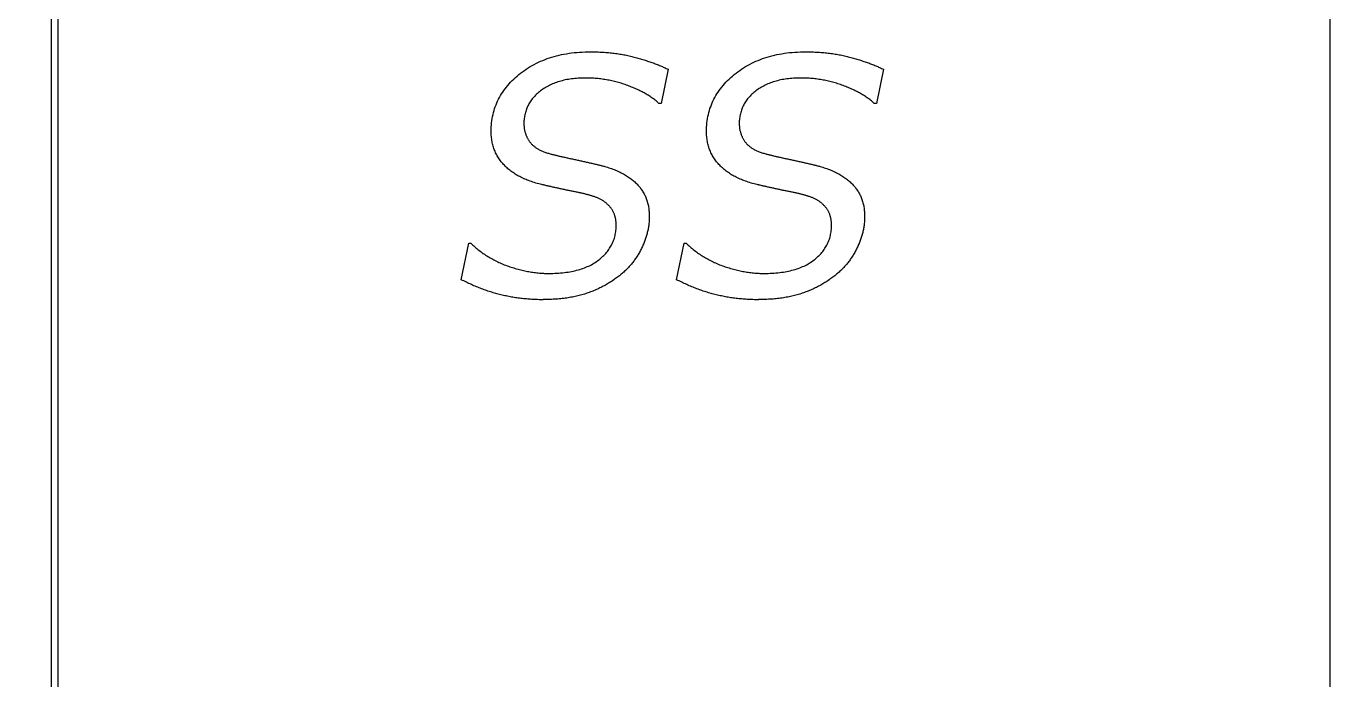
# Model space of a CAD drawing. Extents: x 0.1 to 5.4, y -0.8 to 9.9.
# Drawn here: x 2.662 to 5.37, y 0.607 to 1.964 of the extents above; entities that cross this region are included whole.
import ezdxf

# ---------------------------------------------------------------- set-up
doc = ezdxf.new("R2010")
doc.units = 0
doc.layers.add('CAPA_1', color=7, linetype='CONTINUOUS')

msp = doc.modelspace()

# ---------------------------------------------------------------- linework, layer by layer
at = {"layer": 'CAPA_1', "color": 7}
for points in [[(0.0738, 9.9262), (2.728, 9.9262), (2.728, 0.0738), (0.0738, 0.0738)], [(2.7154, 9.1023), (5.3695, 9.1023), (5.3695, -0.7501), (2.7154, -0.7501)]]:
    msp.add_lwpolyline(points, close=True, dxfattribs=at)
for points in [[(3.6855, 1.8633), (3.6893, 1.8663), (3.6931, 1.8692), (3.697, 1.872), (3.701, 1.8747), (3.7051, 1.8774), (3.7092, 1.8799), (3.7134, 1.8823), (3.7176, 1.8846), (3.7219, 1.8868), (3.7263, 1.8889), (3.7308, 1.8909), (3.7353, 1.8929), (3.7399, 1.8947), (3.7446, 1.8964), (3.7493, 1.898), (3.7541, 1.8996), (3.759, 1.901), (3.764, 1.9023), (3.769, 1.9035), (3.7741, 1.9047), (3.7792, 1.9057), (3.7845, 1.9066), (3.7898, 1.9075), (3.7951, 1.9082), (3.8006, 1.9089), (3.8061, 1.9094), (3.8117, 1.9098), (3.8173, 1.9102), (3.823, 1.9104), (3.8288, 1.9106), (3.8347, 1.9106)], [(3.8347, 1.9106), (3.8379, 1.9106), (3.8411, 1.9106), (3.8442, 1.9105), (3.8474, 1.9104), (3.8505, 1.9103), (3.8536, 1.9102), (3.8567, 1.9101), (3.8598, 1.9099), (3.8628, 1.9097), (3.8659, 1.9095), (3.8689, 1.9092), (3.8719, 1.909), (3.8748, 1.9087), (3.8778, 1.9084), (3.8807, 1.908), (3.8836, 1.9077), (3.8865, 1.9073), (3.8894, 1.9069), (3.8923, 1.9065), (3.8951, 1.906), (3.8979, 1.9056), (3.9007, 1.9051), (3.9035, 1.9046), (3.9063, 1.904), (3.909, 1.9035), (3.9117, 1.9029), (3.9144, 1.9023), (3.9171, 1.9016), (3.9198, 1.901), (3.9224, 1.9003), (3.9251, 1.8996)], [(3.9251, 1.8996), (3.9277, 1.8989), (3.9303, 1.8982), (3.9329, 1.8975), (3.9354, 1.8968), (3.9379, 1.8961), (3.9405, 1.8953), (3.9429, 1.8946), (3.9454, 1.8938), (3.9478, 1.8931), (3.9502, 1.8923), (3.9526, 1.8915), (3.955, 1.8908), (3.9573, 1.89), (3.9596, 1.8892), (3.9619, 1.8884), (3.9642, 1.8875), (3.9664, 1.8867), (3.9687, 1.8859), (3.9708, 1.885), (3.973, 1.8842), (3.9752, 1.8833), (3.9773, 1.8825), (3.9794, 1.8816), (3.9815, 1.8807), (3.9835, 1.8798), (3.9855, 1.8789), (3.9875, 1.878), (3.9895, 1.8771), (3.9915, 1.8761), (3.9934, 1.8752), (3.9953, 1.8743)], [(4.1326, 1.8633), (4.1364, 1.8663), (4.1402, 1.8692), (4.1441, 1.872), (4.1481, 1.8747), (4.1522, 1.8774), (4.1563, 1.8799), (4.1605, 1.8823), (4.1647, 1.8846), (4.169, 1.8868), (4.1734, 1.8889), (4.1779, 1.8909), (4.1824, 1.8929), (4.187, 1.8947), (4.1917, 1.8964), (4.1964, 1.898), (4.2012, 1.8996), (4.2061, 1.901), (4.2111, 1.9023), (4.2161, 1.9035), (4.2212, 1.9047), (4.2263, 1.9057), (4.2316, 1.9066), (4.2369, 1.9075), (4.2422, 1.9082), (4.2477, 1.9089), (4.2532, 1.9094), (4.2588, 1.9098), (4.2644, 1.9102), (4.2701, 1.9104), (4.2759, 1.9106), (4.2818, 1.9106)], [(4.2818, 1.9106), (4.285, 1.9106), (4.2882, 1.9106), (4.2913, 1.9105), (4.2945, 1.9104), (4.2976, 1.9103), (4.3007, 1.9102), (4.3038, 1.9101), (4.3069, 1.9099), (4.3099, 1.9097), (4.313, 1.9095), (4.316, 1.9092), (4.319, 1.909), (4.3219, 1.9087), (4.3249, 1.9084), (4.3278, 1.908), (4.3307, 1.9077), (4.3336, 1.9073), (4.3365, 1.9069), (4.3394, 1.9065), (4.3422, 1.906), (4.345, 1.9056), (4.3478, 1.9051), (4.3506, 1.9046), (4.3534, 1.904), (4.3561, 1.9035), (4.3588, 1.9029), (4.3615, 1.9023), (4.3642, 1.9016), (4.3669, 1.901), (4.3695, 1.9003), (4.3722, 1.8996)], [(4.3722, 1.8996), (4.3748, 1.8989), (4.3774, 1.8982), (4.38, 1.8975), (4.3825, 1.8968), (4.385, 1.8961), (4.3876, 1.8953), (4.39, 1.8946), (4.3925, 1.8938), (4.3949, 1.8931), (4.3973, 1.8923), (4.3997, 1.8915), (4.4021, 1.8908), (4.4044, 1.89), (4.4067, 1.8892), (4.409, 1.8884), (4.4113, 1.8875), (4.4135, 1.8867), (4.4158, 1.8859), (4.4179, 1.885), (4.4201, 1.8842), (4.4223, 1.8833), (4.4244, 1.8825), (4.4265, 1.8816), (4.4286, 1.8807), (4.4306, 1.8798), (4.4326, 1.8789), (4.4346, 1.878), (4.4366, 1.8771), (4.4386, 1.8761), (4.4405, 1.8752), (4.4424, 1.8743)], [(3.9953, 1.8743), (3.9809, 1.8033), (3.9765, 1.8033)], [(4.4424, 1.8743), (4.428, 1.8033), (4.4236, 1.8033)], [(3.6281, 1.7453), (3.6281, 1.7499), (3.6283, 1.7544), (3.6286, 1.7589), (3.629, 1.7633), (3.6296, 1.7676), (3.6302, 1.7719), (3.631, 1.7762), (3.6319, 1.7804), (3.6329, 1.7845), (3.634, 1.7886), (3.6353, 1.7927), (3.6367, 1.7967), (3.6382, 1.8007), (3.6398, 1.8046), (3.6415, 1.8084), (3.6434, 1.8122), (3.6453, 1.816), (3.6474, 1.8197), (3.6497, 1.8234), (3.652, 1.827), (3.6544, 1.8305), (3.657, 1.834), (3.6597, 1.8375), (3.6625, 1.8409), (3.6654, 1.8442), (3.6685, 1.8475), (3.6717, 1.8508), (3.675, 1.854), (3.6784, 1.8572), (3.6819, 1.8603), (3.6855, 1.8633)], [(3.8235, 1.8562), (3.8198, 1.8561), (3.8161, 1.8561), (3.8125, 1.8559), (3.8089, 1.8557), (3.8054, 1.8555), (3.8019, 1.8552), (3.7984, 1.8548), (3.7951, 1.8544), (3.7917, 1.8539), (3.7884, 1.8534), (3.7852, 1.8528), (3.782, 1.8522), (3.7789, 1.8515), (3.7758, 1.8507), (3.7727, 1.8499), (3.7697, 1.8491), (3.7668, 1.8482), (3.7639, 1.8472), (3.761, 1.8462), (3.7582, 1.8451), (3.7555, 1.8439), (3.7527, 1.8427), (3.7501, 1.8415), (3.7475, 1.8402), (3.7449, 1.8388), (3.7424, 1.8374), (3.7399, 1.8359), (3.7375, 1.8344), (3.7352, 1.8328), (3.7328, 1.8312), (3.7306, 1.8295)], [(3.9116, 1.8405), (3.9089, 1.8415), (3.9062, 1.8425), (3.9035, 1.8434), (3.9008, 1.8443), (3.898, 1.8452), (3.8953, 1.846), (3.8925, 1.8468), (3.8898, 1.8476), (3.887, 1.8483), (3.8842, 1.849), (3.8814, 1.8497), (3.8786, 1.8503), (3.8758, 1.8509), (3.8729, 1.8515), (3.8701, 1.852), (3.8673, 1.8525), (3.8644, 1.853), (3.8616, 1.8534), (3.8587, 1.8538), (3.8558, 1.8542), (3.8529, 1.8545), (3.85, 1.8549), (3.8471, 1.8551), (3.8442, 1.8554), (3.8413, 1.8556), (3.8383, 1.8558), (3.8354, 1.8559), (3.8324, 1.856), (3.8295, 1.8561), (3.8265, 1.8562), (3.8235, 1.8562)], [(4.0752, 1.7453), (4.0752, 1.7499), (4.0754, 1.7544), (4.0757, 1.7589), (4.0761, 1.7633), (4.0767, 1.7676), (4.0773, 1.7719), (4.0781, 1.7762), (4.079, 1.7804), (4.08, 1.7845), (4.0811, 1.7886), (4.0824, 1.7927), (4.0838, 1.7967), (4.0853, 1.8007), (4.0869, 1.8046), (4.0886, 1.8084), (4.0905, 1.8122), (4.0924, 1.816), (4.0945, 1.8197), (4.0968, 1.8234), (4.0991, 1.827), (4.1015, 1.8305), (4.1041, 1.834), (4.1068, 1.8375), (4.1096, 1.8409), (4.1125, 1.8442), (4.1156, 1.8475), (4.1188, 1.8508), (4.1221, 1.854), (4.1255, 1.8572), (4.129, 1.8603), (4.1326, 1.8633)], [(4.2706, 1.8562), (4.2669, 1.8561), (4.2632, 1.8561), (4.2596, 1.8559), (4.256, 1.8557), (4.2525, 1.8555), (4.249, 1.8552), (4.2455, 1.8548), (4.2422, 1.8544), (4.2388, 1.8539), (4.2355, 1.8534), (4.2323, 1.8528), (4.2291, 1.8522), (4.226, 1.8515), (4.2229, 1.8507), (4.2198, 1.8499), (4.2168, 1.8491), (4.2139, 1.8482), (4.211, 1.8472), (4.2081, 1.8462), (4.2053, 1.8451), (4.2026, 1.8439), (4.1998, 1.8427), (4.1972, 1.8415), (4.1946, 1.8402), (4.192, 1.8388), (4.1895, 1.8374), (4.187, 1.8359), (4.1846, 1.8344), (4.1823, 1.8328), (4.1799, 1.8312), (4.1777, 1.8295)], [(4.3587, 1.8405), (4.356, 1.8415), (4.3533, 1.8425), (4.3506, 1.8434), (4.3479, 1.8443), (4.3451, 1.8452), (4.3424, 1.846), (4.3396, 1.8468), (4.3369, 1.8476), (4.3341, 1.8483), (4.3313, 1.849), (4.3285, 1.8497), (4.3257, 1.8503), (4.3229, 1.8509), (4.32, 1.8515), (4.3172, 1.852), (4.3144, 1.8525), (4.3115, 1.853), (4.3087, 1.8534), (4.3058, 1.8538), (4.3029, 1.8542), (4.3, 1.8545), (4.2971, 1.8549), (4.2942, 1.8551), (4.2913, 1.8554), (4.2884, 1.8556), (4.2854, 1.8558), (4.2825, 1.8559), (4.2795, 1.856), (4.2766, 1.8561), (4.2736, 1.8562), (4.2706, 1.8562)], [(3.7306, 1.8295), (3.7284, 1.8278), (3.7263, 1.826), (3.7242, 1.8242), (3.7222, 1.8224), (3.7203, 1.8205), (3.7185, 1.8187), (3.7167, 1.8167), (3.7151, 1.8148), (3.7134, 1.8128), (3.7119, 1.8108), (3.7104, 1.8088), (3.709, 1.8067), (3.7077, 1.8046), (3.7064, 1.8025), (3.7053, 1.8004), (3.7042, 1.7982), (3.7031, 1.796), (3.7021, 1.7937), (3.7012, 1.7915), (3.7004, 1.7892), (3.6997, 1.7868), (3.699, 1.7845), (3.6984, 1.7821), (3.6978, 1.7797), (3.6974, 1.7772), (3.697, 1.7747), (3.6967, 1.7722), (3.6964, 1.7697), (3.6962, 1.7671), (3.6961, 1.7645), (3.6961, 1.7619)], [(3.9765, 1.8033), (3.975, 1.8046), (3.9735, 1.806), (3.9719, 1.8074), (3.9703, 1.8087), (3.9687, 1.8101), (3.967, 1.8114), (3.9652, 1.8127), (3.9635, 1.814), (3.9617, 1.8153), (3.9598, 1.8166), (3.9579, 1.8179), (3.956, 1.8191), (3.954, 1.8204), (3.952, 1.8216), (3.95, 1.8228), (3.9479, 1.824), (3.9457, 1.8252), (3.9436, 1.8264), (3.9414, 1.8275), (3.9391, 1.8287), (3.9368, 1.8298), (3.9345, 1.831), (3.9321, 1.8321), (3.9297, 1.8332), (3.9272, 1.8343), (3.9247, 1.8353), (3.9222, 1.8364), (3.9196, 1.8375), (3.917, 1.8385), (3.9143, 1.8395), (3.9116, 1.8405)], [(4.1777, 1.8295), (4.1755, 1.8278), (4.1734, 1.826), (4.1713, 1.8242), (4.1693, 1.8224), (4.1674, 1.8205), (4.1656, 1.8187), (4.1638, 1.8167), (4.1622, 1.8148), (4.1605, 1.8128), (4.159, 1.8108), (4.1575, 1.8088), (4.1561, 1.8067), (4.1548, 1.8046), (4.1535, 1.8025), (4.1524, 1.8004), (4.1513, 1.7982), (4.1502, 1.796), (4.1492, 1.7937), (4.1483, 1.7915), (4.1475, 1.7892), (4.1468, 1.7868), (4.1461, 1.7845), (4.1455, 1.7821), (4.1449, 1.7797), (4.1445, 1.7772), (4.1441, 1.7747), (4.1438, 1.7722), (4.1435, 1.7697), (4.1433, 1.7671), (4.1432, 1.7645), (4.1432, 1.7619)], [(4.4236, 1.8033), (4.4221, 1.8046), (4.4206, 1.806), (4.419, 1.8074), (4.4174, 1.8087), (4.4157, 1.8101), (4.4141, 1.8114), (4.4123, 1.8127), (4.4106, 1.814), (4.4088, 1.8153), (4.4069, 1.8166), (4.405, 1.8179), (4.4031, 1.8191), (4.4011, 1.8204), (4.3991, 1.8216), (4.3971, 1.8228), (4.395, 1.824), (4.3928, 1.8252), (4.3907, 1.8264), (4.3885, 1.8275), (4.3862, 1.8287), (4.3839, 1.8298), (4.3816, 1.831), (4.3792, 1.8321), (4.3768, 1.8332), (4.3743, 1.8343), (4.3718, 1.8353), (4.3693, 1.8364), (4.3667, 1.8375), (4.3641, 1.8385), (4.3614, 1.8395), (4.3587, 1.8405)], [(3.6961, 1.7619), (3.6961, 1.7605), (3.6961, 1.7591), (3.6962, 1.7577), (3.6963, 1.7563), (3.6964, 1.7549), (3.6965, 1.7536), (3.6967, 1.7522), (3.6969, 1.7509), (3.6971, 1.7496), (3.6974, 1.7483), (3.6976, 1.747), (3.6979, 1.7457), (3.6983, 1.7444), (3.6986, 1.7431), (3.699, 1.7419), (3.6994, 1.7406), (3.6998, 1.7394), (3.7003, 1.7382), (3.7008, 1.737), (3.7013, 1.7357), (3.7018, 1.7346), (3.7023, 1.7334), (3.7029, 1.7322), (3.7035, 1.7311), (3.7042, 1.7299), (3.7048, 1.7288), (3.7055, 1.7276), (3.7062, 1.7265), (3.707, 1.7254), (3.7077, 1.7243), (3.7085, 1.7233)], [(4.1432, 1.7619), (4.1432, 1.7605), (4.1432, 1.7591), (4.1433, 1.7577), (4.1434, 1.7563), (4.1435, 1.7549), (4.1436, 1.7536), (4.1438, 1.7522), (4.144, 1.7509), (4.1442, 1.7496), (4.1445, 1.7483), (4.1447, 1.747), (4.145, 1.7457), (4.1454, 1.7444), (4.1457, 1.7431), (4.1461, 1.7419), (4.1465, 1.7406), (4.1469, 1.7394), (4.1474, 1.7382), (4.1479, 1.737), (4.1484, 1.7357), (4.1489, 1.7346), (4.1494, 1.7334), (4.15, 1.7322), (4.1506, 1.7311), (4.1513, 1.7299), (4.1519, 1.7288), (4.1526, 1.7276), (4.1533, 1.7265), (4.1541, 1.7254), (4.1548, 1.7243), (4.1556, 1.7233)], [(3.6555, 1.6751), (3.6538, 1.6769), (3.6521, 1.6788), (3.6505, 1.6807), (3.6489, 1.6826), (3.6474, 1.6845), (3.6459, 1.6865), (3.6445, 1.6885), (3.6432, 1.6906), (3.6419, 1.6926), (3.6407, 1.6947), (3.6395, 1.6969), (3.6384, 1.699), (3.6373, 1.7012), (3.6363, 1.7034), (3.6354, 1.7056), (3.6345, 1.7079), (3.6337, 1.7102), (3.6329, 1.7125), (3.6322, 1.7149), (3.6315, 1.7173), (3.6309, 1.7197), (3.6304, 1.7221), (3.6299, 1.7246), (3.6295, 1.7271), (3.6291, 1.7296), (3.6288, 1.7322), (3.6285, 1.7347), (3.6283, 1.7373), (3.6282, 1.74), (3.6281, 1.7426), (3.6281, 1.7453)], [(4.1026, 1.6751), (4.1009, 1.6769), (4.0992, 1.6788), (4.0976, 1.6807), (4.096, 1.6826), (4.0945, 1.6845), (4.093, 1.6865), (4.0916, 1.6885), (4.0903, 1.6906), (4.089, 1.6926), (4.0878, 1.6947), (4.0866, 1.6969), (4.0855, 1.699), (4.0844, 1.7012), (4.0834, 1.7034), (4.0825, 1.7056), (4.0816, 1.7079), (4.0808, 1.7102), (4.08, 1.7125), (4.0793, 1.7149), (4.0786, 1.7173), (4.078, 1.7197), (4.0775, 1.7221), (4.077, 1.7246), (4.0766, 1.7271), (4.0762, 1.7296), (4.0759, 1.7322), (4.0756, 1.7347), (4.0754, 1.7373), (4.0753, 1.74), (4.0752, 1.7426), (4.0752, 1.7453)], [(3.7085, 1.7233), (3.7094, 1.7222), (3.7102, 1.7211), (3.7111, 1.7201), (3.7121, 1.7191), (3.7131, 1.7181), (3.7141, 1.7171), (3.7151, 1.7162), (3.7163, 1.7152), (3.7174, 1.7143), (3.7186, 1.7134), (3.7198, 1.7125), (3.7211, 1.7116), (3.7224, 1.7108), (3.7238, 1.7099), (3.7251, 1.7091), (3.7266, 1.7083), (3.728, 1.7075), (3.7296, 1.7067), (3.7311, 1.706), (3.7327, 1.7052), (3.7343, 1.7045), (3.736, 1.7038), (3.7377, 1.7031), (3.7395, 1.7024), (3.7413, 1.7018), (3.7431, 1.7012), (3.745, 1.7005), (3.7469, 1.6999), (3.7489, 1.6993), (3.7509, 1.6988), (3.7529, 1.6982)], [(4.1556, 1.7233), (4.1565, 1.7222), (4.1573, 1.7211), (4.1582, 1.7201), (4.1592, 1.7191), (4.1602, 1.7181), (4.1612, 1.7171), (4.1622, 1.7162), (4.1634, 1.7152), (4.1645, 1.7143), (4.1657, 1.7134), (4.1669, 1.7125), (4.1682, 1.7116), (4.1695, 1.7108), (4.1709, 1.7099), (4.1722, 1.7091), (4.1737, 1.7083), (4.1751, 1.7075), (4.1767, 1.7067), (4.1782, 1.706), (4.1798, 1.7052), (4.1814, 1.7045), (4.1831, 1.7038), (4.1848, 1.7031), (4.1866, 1.7024), (4.1884, 1.7018), (4.1902, 1.7012), (4.1921, 1.7005), (4.194, 1.6999), (4.196, 1.6993), (4.198, 1.6988), (4.2, 1.6982)], [(3.7529, 1.6982), (3.7543, 1.6979), (3.7556, 1.6976), (3.757, 1.6972), (3.7584, 1.6969), (3.7599, 1.6965), (3.7613, 1.6962), (3.7628, 1.6958), (3.7644, 1.6955), (3.7659, 1.6951), (3.7675, 1.6947), (3.7691, 1.6943), (3.7708, 1.694), (3.7724, 1.6936), (3.7741, 1.6932), (3.7758, 1.6928), (3.7776, 1.6924), (3.7794, 1.692), (3.7812, 1.6916), (3.783, 1.6912), (3.7849, 1.6908), (3.7868, 1.6903), (3.7887, 1.6899), (3.7906, 1.6895), (3.7926, 1.689), (3.7946, 1.6886), (3.7966, 1.6882), (3.7987, 1.6877), (3.8008, 1.6873), (3.8029, 1.6868), (3.805, 1.6863), (3.8072, 1.6859)], [(3.8072, 1.6859), (3.8094, 1.6854), (3.8115, 1.685), (3.8137, 1.6845), (3.8158, 1.684), (3.8178, 1.6836), (3.8199, 1.6831), (3.8219, 1.6827), (3.824, 1.6822), (3.826, 1.6818), (3.8279, 1.6814), (3.8299, 1.6809), (3.8318, 1.6805), (3.8337, 1.6801), (3.8356, 1.6796), (3.8374, 1.6792), (3.8393, 1.6788), (3.8411, 1.6783), (3.8429, 1.6779), (3.8446, 1.6775), (3.8464, 1.6771), (3.8481, 1.6767), (3.8498, 1.6762), (3.8515, 1.6758), (3.8531, 1.6754), (3.8547, 1.675), (3.8564, 1.6746), (3.8579, 1.6742), (3.8595, 1.6738), (3.861, 1.6734), (3.8626, 1.673), (3.8641, 1.6726)], [(4.2, 1.6982), (4.2014, 1.6979), (4.2027, 1.6976), (4.2041, 1.6972), (4.2055, 1.6969), (4.207, 1.6965), (4.2084, 1.6962), (4.2099, 1.6958), (4.2115, 1.6955), (4.213, 1.6951), (4.2146, 1.6947), (4.2162, 1.6943), (4.2179, 1.694), (4.2195, 1.6936), (4.2212, 1.6932), (4.2229, 1.6928), (4.2247, 1.6924), (4.2265, 1.692), (4.2283, 1.6916), (4.2301, 1.6912), (4.232, 1.6908), (4.2339, 1.6903), (4.2358, 1.6899), (4.2377, 1.6895), (4.2397, 1.689), (4.2417, 1.6886), (4.2437, 1.6882), (4.2458, 1.6877), (4.2479, 1.6873), (4.25, 1.6868), (4.2521, 1.6863), (4.2543, 1.6859)], [(4.2543, 1.6859), (4.2565, 1.6854), (4.2586, 1.685), (4.2608, 1.6845), (4.2629, 1.684), (4.265, 1.6836), (4.267, 1.6831), (4.269, 1.6827), (4.2711, 1.6822), (4.2731, 1.6818), (4.275, 1.6814), (4.277, 1.6809), (4.2789, 1.6805), (4.2808, 1.6801), (4.2827, 1.6796), (4.2845, 1.6792), (4.2864, 1.6788), (4.2882, 1.6783), (4.29, 1.6779), (4.2917, 1.6775), (4.2935, 1.6771), (4.2952, 1.6767), (4.2969, 1.6762), (4.2986, 1.6758), (4.3002, 1.6754), (4.3019, 1.675), (4.3035, 1.6746), (4.305, 1.6742), (4.3066, 1.6738), (4.3081, 1.6734), (4.3097, 1.673), (4.3112, 1.6726)], [(3.7331, 1.635), (3.7299, 1.6358), (3.7268, 1.6366), (3.7236, 1.6374), (3.7206, 1.6383), (3.7175, 1.6392), (3.7146, 1.6401), (3.7116, 1.6411), (3.7088, 1.6421), (3.7059, 1.6432), (3.7031, 1.6443), (3.7004, 1.6454), (3.6977, 1.6465), (3.6951, 1.6477), (3.6925, 1.6489), (3.6899, 1.6502), (3.6874, 1.6515), (3.685, 1.6528), (3.6825, 1.6542), (3.6802, 1.6556), (3.6779, 1.657), (3.6756, 1.6585), (3.6734, 1.66), (3.6712, 1.6615), (3.6691, 1.6631), (3.667, 1.6647), (3.665, 1.6663), (3.663, 1.668), (3.6611, 1.6697), (3.6592, 1.6715), (3.6573, 1.6732), (3.6555, 1.6751)], [(3.8641, 1.6726), (3.867, 1.6717), (3.8698, 1.6709), (3.8726, 1.67), (3.8754, 1.669), (3.8781, 1.6681), (3.8808, 1.6671), (3.8834, 1.6661), (3.886, 1.6651), (3.8885, 1.664), (3.891, 1.6629), (3.8935, 1.6618), (3.8959, 1.6606), (3.8982, 1.6595), (3.9005, 1.6583), (3.9028, 1.6571), (3.905, 1.6558), (3.9072, 1.6546), (3.9093, 1.6533), (3.9114, 1.6519), (3.9134, 1.6506), (3.9154, 1.6492), (3.9173, 1.6478), (3.9192, 1.6464), (3.9211, 1.6449), (3.9229, 1.6434), (3.9246, 1.6419), (3.9263, 1.6404), (3.928, 1.6388), (3.9296, 1.6372), (3.9312, 1.6356), (3.9327, 1.634)], [(4.1802, 1.635), (4.177, 1.6358), (4.1738, 1.6366), (4.1707, 1.6374), (4.1677, 1.6383), (4.1646, 1.6392), (4.1617, 1.6401), (4.1587, 1.6411), (4.1559, 1.6421), (4.153, 1.6432), (4.1502, 1.6443), (4.1475, 1.6454), (4.1448, 1.6465), (4.1422, 1.6477), (4.1396, 1.6489), (4.137, 1.6502), (4.1345, 1.6515), (4.1321, 1.6528), (4.1296, 1.6542), (4.1273, 1.6556), (4.125, 1.657), (4.1227, 1.6585), (4.1205, 1.66), (4.1183, 1.6615), (4.1162, 1.6631), (4.1141, 1.6647), (4.1121, 1.6663), (4.1101, 1.668), (4.1081, 1.6697), (4.1063, 1.6715), (4.1044, 1.6732), (4.1026, 1.6751)], [(4.3112, 1.6726), (4.3141, 1.6717), (4.3169, 1.6709), (4.3197, 1.67), (4.3225, 1.669), (4.3252, 1.6681), (4.3279, 1.6671), (4.3305, 1.6661), (4.3331, 1.6651), (4.3356, 1.664), (4.3381, 1.6629), (4.3406, 1.6618), (4.343, 1.6606), (4.3453, 1.6595), (4.3476, 1.6583), (4.3499, 1.6571), (4.3521, 1.6558), (4.3543, 1.6546), (4.3564, 1.6533), (4.3585, 1.6519), (4.3605, 1.6506), (4.3625, 1.6492), (4.3644, 1.6478), (4.3663, 1.6464), (4.3682, 1.6449), (4.37, 1.6434), (4.3717, 1.6419), (4.3734, 1.6404), (4.3751, 1.6388), (4.3767, 1.6372), (4.3783, 1.6356), (4.3798, 1.634)], [(3.7874, 1.623), (3.7856, 1.6233), (3.7838, 1.6237), (3.7819, 1.6241), (3.7801, 1.6245), (3.7783, 1.6249), (3.7765, 1.6253), (3.7747, 1.6257), (3.7729, 1.6261), (3.7711, 1.6265), (3.7693, 1.6269), (3.7676, 1.6273), (3.7658, 1.6277), (3.764, 1.6281), (3.7623, 1.6284), (3.7605, 1.6288), (3.7588, 1.6292), (3.757, 1.6296), (3.7553, 1.63), (3.7535, 1.6304), (3.7518, 1.6308), (3.7501, 1.6312), (3.7484, 1.6315), (3.7466, 1.6319), (3.7449, 1.6323), (3.7432, 1.6327), (3.7415, 1.6331), (3.7398, 1.6335), (3.7382, 1.6339), (3.7365, 1.6342), (3.7348, 1.6346), (3.7331, 1.635)], [(3.9327, 1.634), (3.9342, 1.6323), (3.9357, 1.6306), (3.9371, 1.6289), (3.9384, 1.6271), (3.9397, 1.6254), (3.941, 1.6235), (3.9422, 1.6217), (3.9433, 1.6198), (3.9444, 1.618), (3.9455, 1.616), (3.9465, 1.6141), (3.9475, 1.6121), (3.9484, 1.6101), (3.9492, 1.6081), (3.9501, 1.606), (3.9508, 1.6039), (3.9515, 1.6018), (3.9522, 1.5997), (3.9528, 1.5975), (3.9534, 1.5953), (3.9539, 1.5931), (3.9544, 1.5908), (3.9548, 1.5886), (3.9551, 1.5862), (3.9555, 1.5839), (3.9557, 1.5815), (3.956, 1.5792), (3.9561, 1.5767), (3.9563, 1.5743), (3.9563, 1.5718), (3.9564, 1.5693)], [(4.2345, 1.623), (4.2327, 1.6233), (4.2309, 1.6237), (4.229, 1.6241), (4.2272, 1.6245), (4.2254, 1.6249), (4.2236, 1.6253), (4.2218, 1.6257), (4.22, 1.6261), (4.2182, 1.6265), (4.2164, 1.6269), (4.2147, 1.6273), (4.2129, 1.6277), (4.2111, 1.6281), (4.2094, 1.6284), (4.2076, 1.6288), (4.2059, 1.6292), (4.2041, 1.6296), (4.2024, 1.63), (4.2006, 1.6304), (4.1989, 1.6308), (4.1972, 1.6312), (4.1955, 1.6315), (4.1937, 1.6319), (4.192, 1.6323), (4.1903, 1.6327), (4.1886, 1.6331), (4.1869, 1.6335), (4.1853, 1.6339), (4.1836, 1.6342), (4.1819, 1.6346), (4.1802, 1.635)], [(4.3798, 1.634), (4.3813, 1.6323), (4.3828, 1.6306), (4.3842, 1.6289), (4.3855, 1.6271), (4.3868, 1.6254), (4.3881, 1.6235), (4.3893, 1.6217), (4.3904, 1.6198), (4.3916, 1.618), (4.3926, 1.616), (4.3936, 1.6141), (4.3946, 1.6121), (4.3955, 1.6101), (4.3963, 1.6081), (4.3972, 1.606), (4.3979, 1.6039), (4.3986, 1.6018), (4.3993, 1.5997), (4.3999, 1.5975), (4.4005, 1.5953), (4.401, 1.5931), (4.4015, 1.5908), (4.4019, 1.5886), (4.4022, 1.5862), (4.4026, 1.5839), (4.4028, 1.5815), (4.4031, 1.5792), (4.4032, 1.5767), (4.4034, 1.5743), (4.4034, 1.5718), (4.4035, 1.5693)], [(3.8369, 1.6116), (3.8356, 1.612), (3.8342, 1.6124), (3.8328, 1.6128), (3.8314, 1.6132), (3.83, 1.6136), (3.8286, 1.614), (3.8271, 1.6143), (3.8257, 1.6147), (3.8242, 1.6151), (3.8227, 1.6155), (3.8212, 1.6158), (3.8196, 1.6162), (3.8181, 1.6166), (3.8165, 1.617), (3.815, 1.6173), (3.8134, 1.6177), (3.8117, 1.6181), (3.8101, 1.6184), (3.8085, 1.6188), (3.8068, 1.6191), (3.8051, 1.6195), (3.8034, 1.6198), (3.8017, 1.6202), (3.8, 1.6206), (3.7982, 1.6209), (3.7965, 1.6212), (3.7947, 1.6216), (3.7929, 1.6219), (3.7911, 1.6223), (3.7893, 1.6226), (3.7874, 1.623)], [(3.8746, 1.5889), (3.8738, 1.5899), (3.8729, 1.5909), (3.872, 1.5918), (3.8711, 1.5928), (3.8702, 1.5937), (3.8692, 1.5946), (3.8682, 1.5954), (3.8672, 1.5963), (3.8662, 1.5972), (3.8651, 1.598), (3.864, 1.5988), (3.8629, 1.5996), (3.8618, 1.6004), (3.8606, 1.6011), (3.8594, 1.6019), (3.8582, 1.6026), (3.8569, 1.6033), (3.8557, 1.604), (3.8544, 1.6047), (3.8531, 1.6054), (3.8517, 1.606), (3.8504, 1.6067), (3.849, 1.6073), (3.8475, 1.6079), (3.8461, 1.6085), (3.8446, 1.609), (3.8431, 1.6096), (3.8416, 1.6101), (3.8401, 1.6106), (3.8385, 1.6111), (3.8369, 1.6116)], [(4.284, 1.6116), (4.2827, 1.612), (4.2813, 1.6124), (4.2799, 1.6128), (4.2785, 1.6132), (4.2771, 1.6136), (4.2757, 1.614), (4.2742, 1.6143), (4.2728, 1.6147), (4.2713, 1.6151), (4.2698, 1.6155), (4.2683, 1.6158), (4.2667, 1.6162), (4.2652, 1.6166), (4.2636, 1.617), (4.2621, 1.6173), (4.2605, 1.6177), (4.2588, 1.6181), (4.2572, 1.6184), (4.2556, 1.6188), (4.2539, 1.6191), (4.2522, 1.6195), (4.2505, 1.6198), (4.2488, 1.6202), (4.2471, 1.6206), (4.2453, 1.6209), (4.2436, 1.6212), (4.2418, 1.6216), (4.24, 1.6219), (4.2382, 1.6223), (4.2364, 1.6226), (4.2345, 1.623)], [(4.3217, 1.5889), (4.3209, 1.5899), (4.32, 1.5909), (4.3191, 1.5918), (4.3182, 1.5928), (4.3173, 1.5937), (4.3163, 1.5946), (4.3153, 1.5954), (4.3143, 1.5963), (4.3133, 1.5972), (4.3122, 1.598), (4.3111, 1.5988), (4.31, 1.5996), (4.3089, 1.6004), (4.3077, 1.6011), (4.3065, 1.6019), (4.3053, 1.6026), (4.304, 1.6033), (4.3028, 1.604), (4.3015, 1.6047), (4.3002, 1.6054), (4.2988, 1.606), (4.2975, 1.6067), (4.2961, 1.6073), (4.2946, 1.6079), (4.2932, 1.6085), (4.2917, 1.609), (4.2902, 1.6096), (4.2887, 1.6101), (4.2872, 1.6106), (4.2856, 1.6111), (4.284, 1.6116)], [(3.8877, 1.5506), (3.8877, 1.5521), (3.8876, 1.5536), (3.8876, 1.555), (3.8875, 1.5564), (3.8874, 1.5578), (3.8872, 1.5592), (3.887, 1.5606), (3.8868, 1.562), (3.8866, 1.5633), (3.8863, 1.5647), (3.886, 1.566), (3.8857, 1.5673), (3.8854, 1.5686), (3.885, 1.5698), (3.8846, 1.5711), (3.8842, 1.5723), (3.8838, 1.5735), (3.8833, 1.5747), (3.8828, 1.5759), (3.8822, 1.5771), (3.8817, 1.5782), (3.8811, 1.5794), (3.8805, 1.5805), (3.8798, 1.5816), (3.8792, 1.5827), (3.8785, 1.5838), (3.8778, 1.5848), (3.877, 1.5859), (3.8762, 1.5869), (3.8754, 1.5879), (3.8746, 1.5889)], [(4.3348, 1.5506), (4.3348, 1.5521), (4.3347, 1.5536), (4.3347, 1.555), (4.3346, 1.5564), (4.3345, 1.5578), (4.3343, 1.5592), (4.3341, 1.5606), (4.3339, 1.562), (4.3337, 1.5633), (4.3334, 1.5647), (4.3331, 1.566), (4.3328, 1.5673), (4.3325, 1.5686), (4.3321, 1.5698), (4.3317, 1.5711), (4.3313, 1.5723), (4.3309, 1.5735), (4.3304, 1.5747), (4.3299, 1.5759), (4.3293, 1.5771), (4.3288, 1.5782), (4.3282, 1.5794), (4.3276, 1.5805), (4.3269, 1.5816), (4.3263, 1.5827), (4.3256, 1.5838), (4.3249, 1.5848), (4.3241, 1.5859), (4.3233, 1.5869), (4.3225, 1.5879), (4.3217, 1.5889)], [(3.8513, 1.4786), (3.8536, 1.4804), (3.8558, 1.4823), (3.858, 1.4842), (3.8601, 1.4862), (3.8621, 1.4881), (3.864, 1.4901), (3.8659, 1.4922), (3.8677, 1.4942), (3.8694, 1.4963), (3.871, 1.4985), (3.8725, 1.5006), (3.874, 1.5028), (3.8754, 1.505), (3.8767, 1.5073), (3.878, 1.5096), (3.8792, 1.5119), (3.8803, 1.5143), (3.8813, 1.5167), (3.8822, 1.5191), (3.8831, 1.5215), (3.8839, 1.524), (3.8846, 1.5265), (3.8853, 1.5291), (3.8858, 1.5317), (3.8863, 1.5343), (3.8867, 1.5369), (3.8871, 1.5396), (3.8874, 1.5423), (3.8875, 1.545), (3.8877, 1.5478), (3.8877, 1.5506)], [(3.9564, 1.5693), (3.9563, 1.5672), (3.9563, 1.5651), (3.9562, 1.563), (3.9561, 1.5609), (3.956, 1.5588), (3.9558, 1.5567), (3.9556, 1.5546), (3.9553, 1.5525), (3.9551, 1.5504), (3.9548, 1.5483), (3.9544, 1.5462), (3.9541, 1.5441), (3.9537, 1.542), (3.9532, 1.5399), (3.9528, 1.5378), (3.9523, 1.5357), (3.9517, 1.5336), (3.9512, 1.5315), (3.9506, 1.5294), (3.95, 1.5273), (3.9493, 1.5252), (3.9486, 1.5231), (3.9479, 1.521), (3.9472, 1.5189), (3.9464, 1.5168), (3.9456, 1.5148), (3.9447, 1.5127), (3.9438, 1.5106), (3.9429, 1.5085), (3.942, 1.5064), (3.941, 1.5043)], [(4.2984, 1.4786), (4.3007, 1.4804), (4.3029, 1.4823), (4.3051, 1.4842), (4.3072, 1.4862), (4.3092, 1.4881), (4.3111, 1.4901), (4.313, 1.4922), (4.3148, 1.4942), (4.3165, 1.4963), (4.3181, 1.4985), (4.3196, 1.5006), (4.3211, 1.5028), (4.3225, 1.505), (4.3238, 1.5073), (4.3251, 1.5096), (4.3263, 1.5119), (4.3274, 1.5143), (4.3284, 1.5167), (4.3293, 1.5191), (4.3302, 1.5215), (4.331, 1.524), (4.3317, 1.5265), (4.3324, 1.5291), (4.3329, 1.5317), (4.3334, 1.5343), (4.3338, 1.5369), (4.3342, 1.5396), (4.3345, 1.5423), (4.3346, 1.545), (4.3348, 1.5478), (4.3348, 1.5506)], [(4.4035, 1.5693), (4.4034, 1.5672), (4.4034, 1.5651), (4.4033, 1.563), (4.4032, 1.5609), (4.4031, 1.5588), (4.4029, 1.5567), (4.4027, 1.5546), (4.4024, 1.5525), (4.4022, 1.5504), (4.4019, 1.5483), (4.4015, 1.5462), (4.4012, 1.5441), (4.4008, 1.542), (4.4003, 1.5399), (4.3999, 1.5378), (4.3994, 1.5357), (4.3988, 1.5336), (4.3983, 1.5315), (4.3977, 1.5294), (4.3971, 1.5273), (4.3964, 1.5252), (4.3957, 1.5231), (4.395, 1.521), (4.3943, 1.5189), (4.3935, 1.5168), (4.3927, 1.5148), (4.3918, 1.5127), (4.3909, 1.5106), (4.39, 1.5085), (4.3891, 1.5064), (4.3881, 1.5043)], [(3.5661, 1.4376), (3.5814, 1.5133), (3.5859, 1.5133)], [(3.5859, 1.5133), (3.5879, 1.5114), (3.5899, 1.5095), (3.592, 1.5076), (3.594, 1.5057), (3.5962, 1.5039), (3.5983, 1.5021), (3.6004, 1.5003), (3.6026, 1.4986), (3.6049, 1.4969), (3.6071, 1.4952), (3.6094, 1.4936), (3.6117, 1.4919), (3.614, 1.4903), (3.6164, 1.4888), (3.6188, 1.4872), (3.6212, 1.4857), (3.6237, 1.4843), (3.6261, 1.4828), (3.6286, 1.4814), (3.6312, 1.48), (3.6337, 1.4786), (3.6363, 1.4773), (3.639, 1.476), (3.6416, 1.4747), (3.6443, 1.4735), (3.647, 1.4723), (3.6497, 1.4711), (3.6525, 1.4699), (3.6553, 1.4688), (3.6581, 1.4677), (3.661, 1.4666)], [(3.941, 1.5043), (3.94, 1.5023), (3.939, 1.5002), (3.9379, 1.4982), (3.9369, 1.4961), (3.9358, 1.4941), (3.9346, 1.4921), (3.9335, 1.4902), (3.9323, 1.4882), (3.9311, 1.4863), (3.9299, 1.4844), (3.9286, 1.4825), (3.9273, 1.4807), (3.926, 1.4788), (3.9247, 1.477), (3.9233, 1.4752), (3.922, 1.4734), (3.9206, 1.4716), (3.9191, 1.4699), (3.9177, 1.4682), (3.9162, 1.4665), (3.9147, 1.4648), (3.9132, 1.4631), (3.9116, 1.4615), (3.91, 1.4598), (3.9084, 1.4582), (3.9068, 1.4566), (3.9051, 1.4551), (3.9034, 1.4535), (3.9017, 1.452), (3.9, 1.4505), (3.8982, 1.449)], [(4.0132, 1.4376), (4.0285, 1.5133), (4.033, 1.5133)], [(4.033, 1.5133), (4.035, 1.5114), (4.037, 1.5095), (4.0391, 1.5076), (4.0411, 1.5057), (4.0432, 1.5039), (4.0454, 1.5021), (4.0475, 1.5003), (4.0497, 1.4986), (4.052, 1.4969), (4.0542, 1.4952), (4.0565, 1.4936), (4.0588, 1.4919), (4.0611, 1.4903), (4.0635, 1.4888), (4.0659, 1.4872), (4.0683, 1.4857), (4.0708, 1.4843), (4.0732, 1.4828), (4.0757, 1.4814), (4.0783, 1.48), (4.0808, 1.4786), (4.0834, 1.4773), (4.0861, 1.476), (4.0887, 1.4747), (4.0914, 1.4735), (4.0941, 1.4723), (4.0968, 1.4711), (4.0996, 1.4699), (4.1024, 1.4688), (4.1052, 1.4677), (4.1081, 1.4666)], [(4.3881, 1.5043), (4.3871, 1.5023), (4.3861, 1.5002), (4.385, 1.4982), (4.384, 1.4961), (4.3829, 1.4941), (4.3817, 1.4921), (4.3806, 1.4902), (4.3794, 1.4882), (4.3782, 1.4863), (4.377, 1.4844), (4.3757, 1.4825), (4.3744, 1.4807), (4.3731, 1.4788), (4.3718, 1.477), (4.3704, 1.4752), (4.3691, 1.4734), (4.3677, 1.4716), (4.3662, 1.4699), (4.3648, 1.4682), (4.3633, 1.4665), (4.3618, 1.4648), (4.3603, 1.4631), (4.3587, 1.4615), (4.3571, 1.4598), (4.3555, 1.4582), (4.3539, 1.4566), (4.3522, 1.4551), (4.3505, 1.4535), (4.3488, 1.452), (4.3471, 1.4505), (4.3453, 1.449)], [(3.661, 1.4666), (3.6638, 1.4656), (3.6667, 1.4646), (3.6696, 1.4637), (3.6724, 1.4628), (3.6753, 1.4619), (3.6781, 1.461), (3.681, 1.4602), (3.6838, 1.4594), (3.6866, 1.4587), (3.6895, 1.458), (3.6923, 1.4573), (3.6951, 1.4566), (3.6979, 1.456), (3.7007, 1.4554), (3.7035, 1.4549), (3.7063, 1.4544), (3.709, 1.4539), (3.7118, 1.4534), (3.7146, 1.453), (3.7173, 1.4526), (3.7201, 1.4523), (3.7228, 1.452), (3.7255, 1.4517), (3.7283, 1.4514), (3.731, 1.4512), (3.7337, 1.451), (3.7364, 1.4509), (3.7391, 1.4508), (3.7418, 1.4507), (3.7445, 1.4506), (3.7472, 1.4506)], [(3.7472, 1.4506), (3.7515, 1.4506), (3.7558, 1.4507), (3.76, 1.4509), (3.7642, 1.4511), (3.7683, 1.4513), (3.7723, 1.4517), (3.7763, 1.452), (3.7802, 1.4525), (3.784, 1.453), (3.7877, 1.4535), (3.7914, 1.4541), (3.7951, 1.4548), (3.7986, 1.4555), (3.8021, 1.4563), (3.8055, 1.4572), (3.8089, 1.4581), (3.8122, 1.459), (3.8154, 1.46), (3.8186, 1.4611), (3.8217, 1.4623), (3.8247, 1.4635), (3.8276, 1.4647), (3.8305, 1.466), (3.8334, 1.4674), (3.8361, 1.4688), (3.8388, 1.4703), (3.8414, 1.4718), (3.844, 1.4734), (3.8465, 1.4751), (3.8489, 1.4768), (3.8513, 1.4786)], [(4.1081, 1.4666), (4.1109, 1.4656), (4.1138, 1.4646), (4.1167, 1.4637), (4.1195, 1.4628), (4.1224, 1.4619), (4.1252, 1.461), (4.1281, 1.4602), (4.1309, 1.4594), (4.1337, 1.4587), (4.1366, 1.458), (4.1394, 1.4573), (4.1422, 1.4566), (4.145, 1.456), (4.1478, 1.4554), (4.1506, 1.4549), (4.1534, 1.4544), (4.1561, 1.4539), (4.1589, 1.4534), (4.1617, 1.453), (4.1644, 1.4526), (4.1672, 1.4523), (4.1699, 1.452), (4.1726, 1.4517), (4.1754, 1.4514), (4.1781, 1.4512), (4.1808, 1.451), (4.1835, 1.4509), (4.1862, 1.4508), (4.1889, 1.4507), (4.1916, 1.4506), (4.1943, 1.4506)], [(4.1943, 1.4506), (4.1986, 1.4506), (4.2029, 1.4507), (4.2071, 1.4509), (4.2113, 1.4511), (4.2154, 1.4513), (4.2194, 1.4517), (4.2234, 1.452), (4.2273, 1.4525), (4.2311, 1.453), (4.2348, 1.4535), (4.2385, 1.4541), (4.2422, 1.4548), (4.2457, 1.4555), (4.2492, 1.4563), (4.2526, 1.4572), (4.256, 1.4581), (4.2593, 1.459), (4.2625, 1.46), (4.2657, 1.4611), (4.2688, 1.4623), (4.2718, 1.4635), (4.2747, 1.4647), (4.2776, 1.466), (4.2805, 1.4674), (4.2832, 1.4688), (4.2859, 1.4703), (4.2885, 1.4718), (4.2911, 1.4734), (4.2936, 1.4751), (4.296, 1.4768), (4.2984, 1.4786)], [(3.6482, 1.4063), (3.6455, 1.4069), (3.6428, 1.4076), (3.6401, 1.4084), (3.6374, 1.4091), (3.6347, 1.4099), (3.632, 1.4107), (3.6294, 1.4115), (3.6267, 1.4123), (3.624, 1.4132), (3.6214, 1.414), (3.6187, 1.4149), (3.616, 1.4159), (3.6134, 1.4168), (3.6107, 1.4178), (3.6081, 1.4188), (3.6054, 1.4198), (3.6028, 1.4208), (3.6001, 1.4219), (3.5975, 1.4229), (3.5949, 1.424), (3.5922, 1.4252), (3.5896, 1.4263), (3.587, 1.4275), (3.5844, 1.4287), (3.5817, 1.4299), (3.5791, 1.4311), (3.5765, 1.4324), (3.5739, 1.4337), (3.5713, 1.435), (3.5687, 1.4363), (3.5661, 1.4376)], [(3.8982, 1.449), (3.8963, 1.4474), (3.8944, 1.4458), (3.8924, 1.4443), (3.8905, 1.4428), (3.8885, 1.4413), (3.8865, 1.4398), (3.8844, 1.4384), (3.8824, 1.437), (3.8803, 1.4356), (3.8782, 1.4342), (3.8761, 1.4328), (3.874, 1.4315), (3.8718, 1.4302), (3.8696, 1.4289), (3.8674, 1.4276), (3.8652, 1.4264), (3.8629, 1.4252), (3.8607, 1.424), (3.8584, 1.4228), (3.8561, 1.4216), (3.8537, 1.4205), (3.8514, 1.4194), (3.849, 1.4183), (3.8466, 1.4172), (3.8442, 1.4162), (3.8418, 1.4151), (3.8393, 1.4141), (3.8368, 1.4132), (3.8343, 1.4122), (3.8318, 1.4113), (3.8292, 1.4103)], [(4.0953, 1.4063), (4.0926, 1.4069), (4.0899, 1.4076), (4.0872, 1.4084), (4.0845, 1.4091), (4.0818, 1.4099), (4.0791, 1.4107), (4.0765, 1.4115), (4.0738, 1.4123), (4.0711, 1.4132), (4.0685, 1.414), (4.0658, 1.4149), (4.0631, 1.4159), (4.0605, 1.4168), (4.0578, 1.4178), (4.0552, 1.4188), (4.0525, 1.4198), (4.0499, 1.4208), (4.0472, 1.4219), (4.0446, 1.4229), (4.042, 1.424), (4.0393, 1.4252), (4.0367, 1.4263), (4.0341, 1.4275), (4.0315, 1.4287), (4.0288, 1.4299), (4.0262, 1.4311), (4.0236, 1.4324), (4.021, 1.4337), (4.0184, 1.435), (4.0158, 1.4363), (4.0132, 1.4376)], [(4.3453, 1.449), (4.3434, 1.4474), (4.3415, 1.4458), (4.3395, 1.4443), (4.3376, 1.4428), (4.3356, 1.4413), (4.3336, 1.4398), (4.3315, 1.4384), (4.3295, 1.437), (4.3274, 1.4356), (4.3253, 1.4342), (4.3232, 1.4328), (4.3211, 1.4315), (4.3189, 1.4302), (4.3167, 1.4289), (4.3145, 1.4276), (4.3123, 1.4264), (4.31, 1.4252), (4.3078, 1.424), (4.3055, 1.4228), (4.3032, 1.4216), (4.3008, 1.4205), (4.2985, 1.4194), (4.2961, 1.4183), (4.2937, 1.4172), (4.2913, 1.4162), (4.2889, 1.4151), (4.2864, 1.4141), (4.2839, 1.4132), (4.2814, 1.4122), (4.2789, 1.4113), (4.2763, 1.4103)], [(3.8292, 1.4103), (3.8267, 1.4095), (3.8241, 1.4086), (3.8215, 1.4078), (3.8189, 1.407), (3.8162, 1.4062), (3.8135, 1.4055), (3.8108, 1.4047), (3.808, 1.4041), (3.8052, 1.4034), (3.8024, 1.4028), (3.7996, 1.4022), (3.7967, 1.4016), (3.7938, 1.4011), (3.7908, 1.4006), (3.7879, 1.4001), (3.7849, 1.3996), (3.7818, 1.3992), (3.7788, 1.3988), (3.7757, 1.3984), (3.7726, 1.3981), (3.7694, 1.3978), (3.7663, 1.3975), (3.763, 1.3973), (3.7598, 1.3971), (3.7565, 1.3969), (3.7532, 1.3967), (3.7499, 1.3966), (3.7466, 1.3965), (3.7432, 1.3964), (3.7398, 1.3964), (3.7363, 1.3963)], [(4.2763, 1.4103), (4.2738, 1.4095), (4.2712, 1.4086), (4.2686, 1.4078), (4.266, 1.407), (4.2633, 1.4062), (4.2606, 1.4055), (4.2579, 1.4047), (4.2551, 1.4041), (4.2523, 1.4034), (4.2495, 1.4028), (4.2467, 1.4022), (4.2438, 1.4016), (4.2409, 1.4011), (4.2379, 1.4006), (4.235, 1.4001), (4.232, 1.3996), (4.2289, 1.3992), (4.2259, 1.3988), (4.2228, 1.3984), (4.2197, 1.3981), (4.2165, 1.3978), (4.2134, 1.3975), (4.2102, 1.3973), (4.2069, 1.3971), (4.2036, 1.3969), (4.2004, 1.3967), (4.197, 1.3966), (4.1937, 1.3965), (4.1903, 1.3964), (4.1869, 1.3964), (4.1834, 1.3963)], [(3.7363, 1.3961), (3.7333, 1.3961), (3.7304, 1.3961), (3.7274, 1.3961), (3.7244, 1.3962), (3.7215, 1.3963), (3.7186, 1.3964), (3.7156, 1.3966), (3.7127, 1.3967), (3.7098, 1.3969), (3.7069, 1.3971), (3.704, 1.3973), (3.7011, 1.3976), (3.6983, 1.3978), (3.6954, 1.3981), (3.6926, 1.3984), (3.6897, 1.3988), (3.6869, 1.3991), (3.6841, 1.3995), (3.6812, 1.3999), (3.6784, 1.4003), (3.6756, 1.4007), (3.6728, 1.4012), (3.6701, 1.4017), (3.6673, 1.4022), (3.6645, 1.4027), (3.6618, 1.4032), (3.659, 1.4038), (3.6563, 1.4044), (3.6536, 1.405), (3.6509, 1.4056), (3.6482, 1.4063)], [(3.7363, 1.3963), (3.7363, 1.3961)], [(4.1834, 1.3961), (4.1804, 1.3961), (4.1775, 1.3961), (4.1745, 1.3961), (4.1715, 1.3962), (4.1686, 1.3963), (4.1657, 1.3964), (4.1627, 1.3966), (4.1598, 1.3967), (4.1569, 1.3969), (4.154, 1.3971), (4.1511, 1.3973), (4.1482, 1.3976), (4.1454, 1.3978), (4.1425, 1.3981), (4.1397, 1.3984), (4.1368, 1.3988), (4.134, 1.3991), (4.1311, 1.3995), (4.1283, 1.3999), (4.1255, 1.4003), (4.1227, 1.4007), (4.1199, 1.4012), (4.1172, 1.4017), (4.1144, 1.4022), (4.1116, 1.4027), (4.1089, 1.4032), (4.1061, 1.4038), (4.1034, 1.4044), (4.1007, 1.405), (4.098, 1.4056), (4.0953, 1.4063)], [(4.1834, 1.3963), (4.1834, 1.3961)]]:
    msp.add_lwpolyline(points, dxfattribs=at)

doc.saveas('drawing.dxf')
